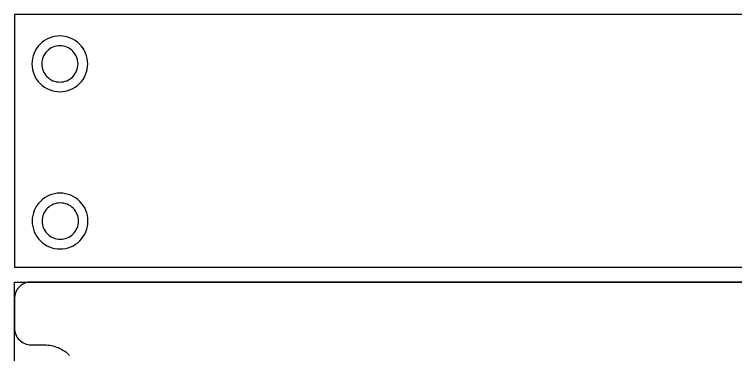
# Model space of a CAD drawing. Extents: x 361 to 684, y 82 to 686.
# Drawn here: x 361.5 to 460.4, y 639 to 685.6 of the extents above; entities that cross this region are included whole.
import ezdxf

# ---------------------------------------------------------------- set-up
doc = ezdxf.new("R2010")
doc.units = 0
doc.layers.add('_BACKPANEL', color=5, linetype='CONTINUOUS')
doc.layers.add('_TOPLAYER', color=1, linetype='CONTINUOUS')

msp = doc.modelspace()

# ---------------------------------------------------------------- linework, layer by layer
at = {"layer": '_BACKPANEL'}
for points in [[(361.5, 685.6), (361.5, 682.14), (361.5, 675.22), (361.5, 661.38), (361.5, 657.92), (361.5, 651), (683.832, 651), (683.832, 657.92), (683.832, 661.38), (683.832, 675.22), (683.832, 682.14), (683.832, 685.6)], [(683.837, 648.925), (683.837, 644.257), (683.837, 634.92), (683.837, 625.583), (683.837, 583.568), (683.837, 574.232), (361.5, 574.232), (361.5, 583.568), (361.5, 625.583), (361.5, 634.92), (361.5, 644.257), (361.5, 648.925)]]:
    msp.add_lwpolyline(points, close=True, dxfattribs=at)
for points in [[(367.727, 676.336, 0.414214), (370.215, 678.825, 0.414214), (367.727, 681.313, 0.414214), (365.239, 678.825, 0.414214)], [(367.791, 654.802, 0.414214), (370.279, 657.29, 0.414214), (367.791, 659.778, 0.414214), (365.303, 657.29, 0.414214)]]:
    msp.add_lwpolyline(points, format="xyb", close=True, dxfattribs=at)
at = {"layer": '_TOPLAYER'}
msp.add_lwpolyline([(361.5, 651), (683.832, 651), (683.832, 685.6), (361.5, 685.6)], close=True, dxfattribs=at)
for points in [[(367.725, 675.004, 0.414214), (371.548, 678.827, 0.414214), (367.725, 682.65, 0.414214), (363.902, 678.827, 0.414214)], [(367.757, 653.469, 0.414214), (371.58, 657.292, 0.414214), (367.757, 661.115, 0.414214), (363.934, 657.292, 0.414214)]]:
    msp.add_lwpolyline(points, format="xyb", close=True, dxfattribs=at)
msp.add_lwpolyline([(503.698, 648.925), (455.86, 648.925), (455.73, 648.929), (455.601, 648.925), (363.77, 648.925), (363.535, 648.928), (363.535, 648.928), (363.321, 648.906), (363.115, 648.861), (362.917, 648.796), (362.728, 648.711), (362.549, 648.608), (362.382, 648.487), (362.226, 648.351), (362.082, 648.2), (361.953, 648.035), (361.838, 647.859), (361.738, 647.672), (361.654, 647.475), (361.587, 647.27), (361.538, 647.058), (361.509, 646.84), (361.498, 646.618), (361.498, 642.648), (361.51, 642.412), (361.545, 642.183), (361.602, 641.962), (361.68, 641.75), (361.777, 641.548), (361.893, 641.358), (362.025, 641.18), (362.174, 641.016), (362.338, 640.867), (362.516, 640.734), (362.706, 640.619), (362.908, 640.522), (363.12, 640.444), (363.341, 640.387), (363.57, 640.352), (363.806, 640.34), (365.601, 640.34), (365.853, 640.334), (366.101, 640.315), (366.346, 640.283), (366.587, 640.24), (366.823, 640.184), (367.055, 640.118), (367.282, 640.04), (367.504, 639.952), (367.721, 639.853), (367.932, 639.744), (368.137, 639.625), (368.335, 639.497), (368.527, 639.359), (368.711, 639.213), (368.889, 639.058), (369.058, 638.895)], dxfattribs=at)

doc.saveas('drawing.dxf')
